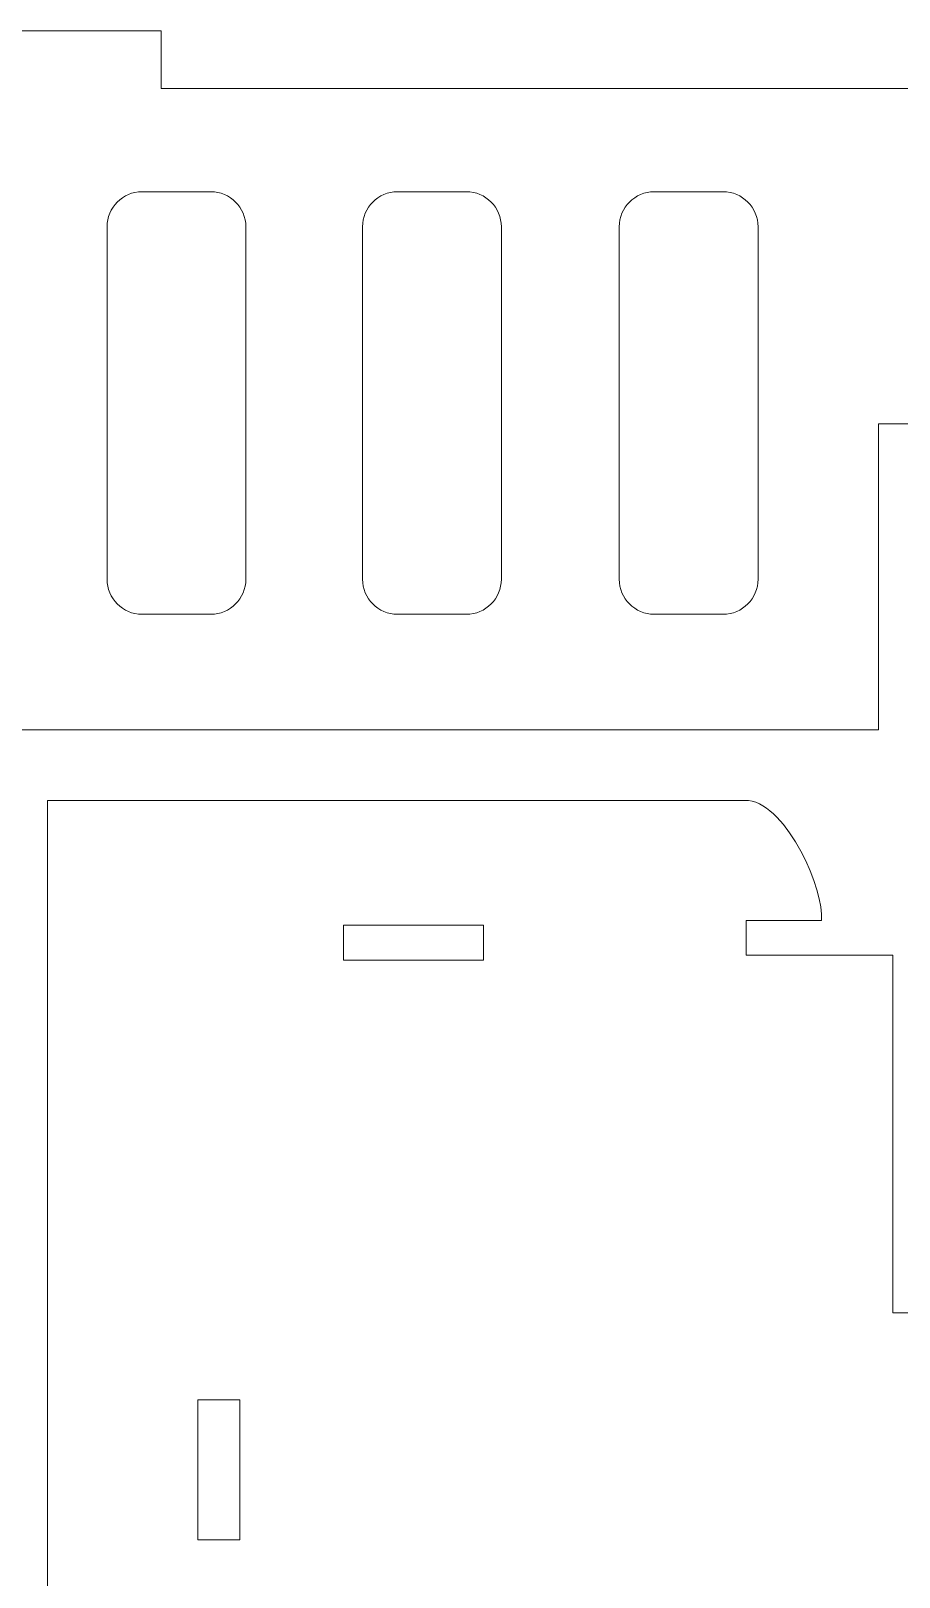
# Model space of a CAD drawing. Header units: millimetres. Extents: x -580 to 580, y -723 to 723.
# Drawn here: x 254.3 to 322.9, y 332.3 to 454.5 of the extents above; entities that cross this region are included whole.
import ezdxf

# ---------------------------------------------------------------- set-up
doc = ezdxf.new("R2010")
doc.units = ezdxf.units.MM
doc.header["$MEASUREMENT"] = 0
doc.layers.add('Camada 1', color=7, linetype='Continuous')

msp = doc.modelspace()

# ---------------------------------------------------------------- linework, layer by layer
at = {"layer": 'Camada 1', "color": 250, "lineweight": 9}
for points, knots in [([(336.7281, 399.2601), (336.7281, 399.2601), (324.0064, 399.2601), (324.0064, 399.2601), (324.0064, 399.2601), (324.0064, 399.2601), (324.0064, 423.453), (324.0064, 423.453), (324.0064, 423.453), (324.0064, 423.453), (321.2411, 423.453), (321.2411, 423.453), (321.2411, 423.453), (321.2411, 423.453), (321.2411, 399.2601), (321.2411, 399.2601), (321.2411, 399.2601), (321.2411, 399.2601), (219.4507, 399.2606), (219.4507, 399.2606), (219.4507, 399.2606), (219.4507, 399.2606), (219.4507, 395.5517), (219.4507, 395.5517), (219.4507, 395.5517), (219.4507, 395.5517), (216.1826, 395.5517), (216.1826, 395.5517), (216.1826, 395.5517), (216.1826, 395.5517), (216.1826, 390.3081), (216.1826, 390.3081), (216.1826, 390.3081), (216.1826, 390.3081), (209.5457, 390.3081), (209.5457, 390.3081), (209.5457, 390.3081), (209.5457, 390.3081), (209.5457, 395.5517), (209.5457, 395.5517), (209.5457, 395.5517), (209.5457, 395.5517), (206.2771, 395.5517), (206.2771, 395.5517), (206.2771, 395.5517), (206.2771, 395.5517), (206.2771, 399.2606), (206.2771, 399.2606), (206.2771, 399.2606), (206.2771, 399.2606), (113.2612, 399.2606), (113.2612, 399.2606), (113.2612, 399.2606), (113.2612, 399.2606), (113.2612, 395.5517), (113.2612, 395.5517), (113.2612, 395.5517), (113.2612, 395.5517), (109.9931, 395.5517), (109.9931, 395.5517), (109.9931, 395.5517), (109.9931, 395.5517), (109.9931, 390.3081), (109.9931, 390.3081), (109.9931, 390.3081), (109.9931, 390.3081), (103.3562, 390.3081), (103.3562, 390.3081), (103.3562, 390.3081), (103.3562, 390.3081), (103.3562, 395.5517), (103.3562, 395.5517), (103.3562, 395.5517), (103.3562, 395.5517), (100.0876, 395.5517), (100.0876, 395.5517), (100.0876, 395.5517), (100.0876, 395.5517), (100.0876, 399.2606), (100.0876, 399.2606), (100.0876, 399.2606), (100.0876, 399.2606), (99.4598, 399.2606), (99.4598, 399.2606), (99.4598, 399.2606), (99.4598, 399.2606), (99.4598, 423.453), (99.4598, 423.453), (99.4598, 423.453), (99.4598, 423.453), (96.6945, 423.453), (96.6945, 423.453), (96.6945, 423.453), (96.6945, 423.453), (96.6945, 399.2606), (96.6945, 399.2606), (96.6945, 399.2606), (96.6945, 399.2606), (87.9615, 399.2601), (87.9615, 399.2601), (87.9615, 399.2601), (87.9615, 399.2601), (87.9615, 449.9888), (87.9615, 449.9888), (87.9615, 449.9888), (87.9615, 449.9888), (150.6233, 449.9888), (150.6233, 449.9888), (150.6233, 449.9888), (150.6233, 449.9888), (150.6233, 454.5367), (150.6233, 454.5367), (150.6233, 454.5367), (150.6233, 454.5367), (172.7461, 454.5367), (172.7461, 454.5367), (172.7461, 454.5367), (172.7461, 454.5367), (172.7461, 449.9888), (172.7461, 449.9888), (172.7461, 449.9888), (172.7461, 449.9888), (242.433, 449.9888), (242.433, 449.9888), (242.433, 449.9888), (242.433, 449.9888), (242.433, 454.5367), (242.433, 454.5367), (242.433, 454.5367), (242.433, 454.5367), (264.5558, 454.5367), (264.5558, 454.5367), (264.5558, 454.5367), (264.5558, 454.5367), (264.5558, 449.9888), (264.5558, 449.9888), (264.5558, 449.9888), (264.5558, 449.9888), (336.7281, 449.9888), (336.7281, 449.9888), (336.7281, 449.9888), (336.7281, 449.9888), (336.7281, 399.2601), (336.7281, 399.2601), (336.7281, 399.2601), (336.7281, 399.2601), (336.7281, 399.2601), (336.7281, 399.2601)], [0, 0, 0, 0, 0.02631579, 0.02631579, 0.02631579, 0.02631579, 0.05263158, 0.05263158, 0.05263158, 0.05263158, 0.07894737, 0.07894737, 0.07894737, 0.07894737, 0.10526316, 0.10526316, 0.10526316, 0.10526316, 0.13157895, 0.13157895, 0.13157895, 0.13157895, 0.15789474, 0.15789474, 0.15789474, 0.15789474, 0.18421053, 0.18421053, 0.18421053, 0.18421053, 0.21052632, 0.21052632, 0.21052632, 0.21052632, 0.23684211, 0.23684211, 0.23684211, 0.23684211, 0.26315789, 0.26315789, 0.26315789, 0.26315789, 0.28947368, 0.28947368, 0.28947368, 0.28947368, 0.31578947, 0.31578947, 0.31578947, 0.31578947, 0.34210526, 0.34210526, 0.34210526, 0.34210526, 0.36842105, 0.36842105, 0.36842105, 0.36842105, 0.39473684, 0.39473684, 0.39473684, 0.39473684, 0.42105263, 0.42105263, 0.42105263, 0.42105263, 0.44736842, 0.44736842, 0.44736842, 0.44736842, 0.47368421, 0.47368421, 0.47368421, 0.47368421, 0.5, 0.5, 0.5, 0.5, 0.52631579, 0.52631579, 0.52631579, 0.52631579, 0.55263158, 0.55263158, 0.55263158, 0.55263158, 0.57894737, 0.57894737, 0.57894737, 0.57894737, 0.60526316, 0.60526316, 0.60526316, 0.60526316, 0.63157895, 0.63157895, 0.63157895, 0.63157895, 0.65789474, 0.65789474, 0.65789474, 0.65789474, 0.68421053, 0.68421053, 0.68421053, 0.68421053, 0.71052632, 0.71052632, 0.71052632, 0.71052632, 0.73684211, 0.73684211, 0.73684211, 0.73684211, 0.76315789, 0.76315789, 0.76315789, 0.76315789, 0.78947368, 0.78947368, 0.78947368, 0.78947368, 0.81578947, 0.81578947, 0.81578947, 0.81578947, 0.84210526, 0.84210526, 0.84210526, 0.84210526, 0.86842105, 0.86842105, 0.86842105, 0.86842105, 0.89473684, 0.89473684, 0.89473684, 0.89473684, 0.92105263, 0.92105263, 0.92105263, 0.92105263, 0.94736842, 0.94736842, 0.94736842, 0.94736842, 1, 1, 1, 1]), ([(255.5647, 393.6823), (255.5647, 393.6823), (310.9718, 393.6823), (310.9718, 393.6823), (310.9718, 393.6823), (310.9718, 393.6823), (311.2597, 393.6284), (311.2597, 393.6284), (311.2597, 393.6284), (311.2597, 393.6284), (311.5464, 393.5391), (311.5464, 393.5391), (311.5464, 393.5391), (311.5464, 393.5391), (311.8312, 393.4161), (311.8312, 393.4161), (311.8312, 393.4161), (311.8312, 393.4161), (312.1138, 393.2617), (312.1138, 393.2617), (312.1138, 393.2617), (312.1138, 393.2617), (312.3937, 393.0775), (312.3937, 393.0775), (312.3937, 393.0775), (312.3937, 393.0775), (312.6699, 392.8658), (312.6699, 392.8658), (312.6699, 392.8658), (312.6699, 392.8658), (312.9421, 392.6285), (312.9421, 392.6285), (312.9421, 392.6285), (312.9421, 392.6285), (313.2097, 392.3675), (313.2097, 392.3675), (313.2097, 392.3675), (313.2097, 392.3675), (313.7287, 391.7827), (313.7287, 391.7827), (313.7287, 391.7827), (313.7287, 391.7827), (314.2221, 391.1275), (314.2221, 391.1275), (314.2221, 391.1275), (314.2221, 391.1275), (314.6854, 390.4175), (314.6854, 390.4175), (314.6854, 390.4175), (314.6854, 390.4175), (315.114, 389.6688), (315.114, 389.6688), (315.114, 389.6688), (315.114, 389.6688), (315.503, 388.8975), (315.503, 388.8975), (315.503, 388.8975), (315.503, 388.8975), (315.8482, 388.1193), (315.8482, 388.1193), (315.8482, 388.1193), (315.8482, 388.1193), (316.1445, 387.3503), (316.1445, 387.3503), (316.1445, 387.3503), (316.1445, 387.3503), (316.3876, 386.6064), (316.3876, 386.6064), (316.3876, 386.6064), (316.3876, 386.6064), (316.5726, 385.9034), (316.5726, 385.9034), (316.5726, 385.9034), (316.5726, 385.9034), (316.6951, 385.2573), (316.6951, 385.2573), (316.6951, 385.2573), (316.6951, 385.2573), (316.7503, 384.6842), (316.7503, 384.6842), (316.7503, 384.6842), (316.7503, 384.6842), (316.7337, 384.1999), (316.7337, 384.1999), (316.7337, 384.1999), (316.7337, 384.1999), (310.7888, 384.1999), (310.7888, 384.1999), (310.7888, 384.1999), (310.7888, 384.1999), (310.7888, 381.4345), (310.7888, 381.4345), (310.7888, 381.4345), (310.7888, 381.4345), (322.3905, 381.4345), (322.3905, 381.4345), (322.3905, 381.4345), (322.3905, 381.4345), (322.3905, 353.1699), (322.3905, 353.1699), (322.3905, 353.1699), (322.3905, 353.1699), (325.1288, 353.1699), (325.1288, 353.1699), (325.1288, 353.1699), (325.1288, 353.1699), (325.1288, 331.047), (325.1288, 331.047), (325.1288, 331.047), (325.1288, 331.047), (322.3905, 331.047), (322.3905, 331.047), (322.3905, 331.047), (322.3905, 331.047), (322.3905, 270.7624), (322.3905, 270.7624), (322.3905, 270.7624), (322.3905, 270.7624), (325.1288, 270.7624), (325.1288, 270.7624), (325.1288, 270.7624), (325.1288, 270.7624), (325.1288, 248.6395), (325.1288, 248.6395), (325.1288, 248.6395), (325.1288, 248.6395), (322.3905, 248.6395), (322.3905, 248.6395), (322.3905, 248.6395), (322.3905, 248.6395), (322.3905, 219.058), (322.3905, 219.058), (322.3905, 219.058), (322.3905, 219.058), (325.5154, 219.058), (325.5154, 219.058), (325.5154, 219.058), (325.5154, 219.058), (325.5154, 221.8538), (325.5154, 221.8538), (325.5154, 221.8538), (325.5154, 221.8538), (347.6382, 221.8538), (347.6382, 221.8538), (347.6382, 221.8538), (347.6382, 221.8538), (347.6382, 219.058), (347.6382, 219.058), (347.6382, 219.058), (347.6382, 219.058), (418.992, 219.058), (418.992, 219.058), (418.992, 219.058), (418.992, 219.058), (418.992, 221.9185), (418.992, 221.9185), (418.992, 221.9185), (418.992, 221.9185), (441.1148, 221.9185), (441.1148, 221.9185), (441.1148, 221.9185), (441.1148, 221.9185), (441.1148, 219.058), (441.1148, 219.058), (441.1148, 219.058), (441.1148, 219.058), (491.8043, 219.058), (491.8043, 219.058), (491.8043, 219.058), (491.8043, 219.058), (491.8043, 210.2061), (491.8043, 210.2061), (491.8043, 210.2061), (491.8043, 210.2061), (494.5696, 210.2061), (494.5696, 210.2061), (494.5696, 210.2061), (494.5696, 210.2061), (494.5696, 219.058), (494.5696, 219.058), (494.5696, 219.058), (494.5696, 219.058), (501.4045, 219.058), (501.4045, 219.058), (501.4045, 219.058), (501.4045, 219.058), (501.4045, 158.5737), (501.4045, 158.5737), (501.4045, 158.5737), (501.4045, 158.5737), (255.5647, 158.5737), (255.5647, 158.5737), (255.5647, 158.5737), (255.5647, 158.5737), (255.5647, 393.6823), (255.5647, 393.6823), (255.5647, 393.6823), (255.5647, 393.6823), (255.5647, 393.6823), (255.5647, 393.6823)], [0, 0, 0, 0, 0.01960784, 0.01960784, 0.01960784, 0.01960784, 0.03921569, 0.03921569, 0.03921569, 0.03921569, 0.05882353, 0.05882353, 0.05882353, 0.05882353, 0.07843137, 0.07843137, 0.07843137, 0.07843137, 0.09803922, 0.09803922, 0.09803922, 0.09803922, 0.11764706, 0.11764706, 0.11764706, 0.11764706, 0.1372549, 0.1372549, 0.1372549, 0.1372549, 0.15686275, 0.15686275, 0.15686275, 0.15686275, 0.17647059, 0.17647059, 0.17647059, 0.17647059, 0.19607843, 0.19607843, 0.19607843, 0.19607843, 0.21568627, 0.21568627, 0.21568627, 0.21568627, 0.23529412, 0.23529412, 0.23529412, 0.23529412, 0.25490196, 0.25490196, 0.25490196, 0.25490196, 0.2745098, 0.2745098, 0.2745098, 0.2745098, 0.29411765, 0.29411765, 0.29411765, 0.29411765, 0.31372549, 0.31372549, 0.31372549, 0.31372549, 0.33333333, 0.33333333, 0.33333333, 0.33333333, 0.35294118, 0.35294118, 0.35294118, 0.35294118, 0.37254902, 0.37254902, 0.37254902, 0.37254902, 0.39215686, 0.39215686, 0.39215686, 0.39215686, 0.41176471, 0.41176471, 0.41176471, 0.41176471, 0.43137255, 0.43137255, 0.43137255, 0.43137255, 0.45098039, 0.45098039, 0.45098039, 0.45098039, 0.47058824, 0.47058824, 0.47058824, 0.47058824, 0.49019608, 0.49019608, 0.49019608, 0.49019608, 0.50980392, 0.50980392, 0.50980392, 0.50980392, 0.52941176, 0.52941176, 0.52941176, 0.52941176, 0.54901961, 0.54901961, 0.54901961, 0.54901961, 0.56862745, 0.56862745, 0.56862745, 0.56862745, 0.58823529, 0.58823529, 0.58823529, 0.58823529, 0.60784314, 0.60784314, 0.60784314, 0.60784314, 0.62745098, 0.62745098, 0.62745098, 0.62745098, 0.64705882, 0.64705882, 0.64705882, 0.64705882, 0.66666667, 0.66666667, 0.66666667, 0.66666667, 0.68627451, 0.68627451, 0.68627451, 0.68627451, 0.70588235, 0.70588235, 0.70588235, 0.70588235, 0.7254902, 0.7254902, 0.7254902, 0.7254902, 0.74509804, 0.74509804, 0.74509804, 0.74509804, 0.76470588, 0.76470588, 0.76470588, 0.76470588, 0.78431373, 0.78431373, 0.78431373, 0.78431373, 0.80392157, 0.80392157, 0.80392157, 0.80392157, 0.82352941, 0.82352941, 0.82352941, 0.82352941, 0.84313725, 0.84313725, 0.84313725, 0.84313725, 0.8627451, 0.8627451, 0.8627451, 0.8627451, 0.88235294, 0.88235294, 0.88235294, 0.88235294, 0.90196078, 0.90196078, 0.90196078, 0.90196078, 0.92156863, 0.92156863, 0.92156863, 0.92156863, 0.94117647, 0.94117647, 0.94117647, 0.94117647, 0.96078431, 0.96078431, 0.96078431, 0.96078431, 1, 1, 1, 1])]:
    msp.add_open_spline(points, degree=3, knots=knots, dxfattribs=at)
at = {"layer": 'Camada 1', "color": 240, "lineweight": 9}
for points, knots in [([(260.27, 439.0535), (260.27, 439.0535), (260.27, 411.1716), (260.27, 411.1716), (260.27, 411.1716), (260.27, 411.1716), (260.2843, 410.8899), (260.2843, 410.8899), (260.2843, 410.8899), (260.2843, 410.8899), (260.3264, 410.616), (260.3264, 410.616), (260.3264, 410.616), (260.3264, 410.616), (260.3948, 410.3515), (260.3948, 410.3515), (260.3948, 410.3515), (260.3948, 410.3515), (260.4882, 410.0978), (260.4882, 410.0978), (260.4882, 410.0978), (260.4882, 410.0978), (260.605, 409.8562), (260.605, 409.8562), (260.605, 409.8562), (260.605, 409.8562), (260.7439, 409.6281), (260.7439, 409.6281), (260.7439, 409.6281), (260.7439, 409.6281), (260.9035, 409.4151), (260.9035, 409.4151), (260.9035, 409.4151), (260.9035, 409.4151), (261.0823, 409.2185), (261.0823, 409.2185), (261.0823, 409.2185), (261.0823, 409.2185), (261.2789, 409.0397), (261.2789, 409.0397), (261.2789, 409.0397), (261.2789, 409.0397), (261.492, 408.8801), (261.492, 408.8801), (261.492, 408.8801), (261.492, 408.8801), (261.72, 408.7412), (261.72, 408.7412), (261.72, 408.7412), (261.72, 408.7412), (261.9616, 408.6244), (261.9616, 408.6244), (261.9616, 408.6244), (261.9616, 408.6244), (262.2154, 408.531), (262.2154, 408.531), (262.2154, 408.531), (262.2154, 408.531), (262.4798, 408.4626), (262.4798, 408.4626), (262.4798, 408.4626), (262.4798, 408.4626), (262.7537, 408.4205), (262.7537, 408.4205), (262.7537, 408.4205), (262.7537, 408.4205), (263.0354, 408.4062), (263.0354, 408.4062), (263.0354, 408.4062), (263.0354, 408.4062), (268.4798, 408.4062), (268.4798, 408.4062), (268.4798, 408.4062), (268.4798, 408.4062), (268.7615, 408.4205), (268.7615, 408.4205), (268.7615, 408.4205), (268.7615, 408.4205), (269.0353, 408.4626), (269.0353, 408.4626), (269.0353, 408.4626), (269.0353, 408.4626), (269.2997, 408.531), (269.2997, 408.531), (269.2997, 408.531), (269.2997, 408.531), (269.5535, 408.6244), (269.5535, 408.6244), (269.5535, 408.6244), (269.5535, 408.6244), (269.7951, 408.7412), (269.7951, 408.7412), (269.7951, 408.7412), (269.7951, 408.7412), (270.0232, 408.8801), (270.0232, 408.8801), (270.0232, 408.8801), (270.0232, 408.8801), (270.2362, 409.0397), (270.2362, 409.0397), (270.2362, 409.0397), (270.2362, 409.0397), (270.4328, 409.2185), (270.4328, 409.2185), (270.4328, 409.2185), (270.4328, 409.2185), (270.6116, 409.4151), (270.6116, 409.4151), (270.6116, 409.4151), (270.6116, 409.4151), (270.7712, 409.6281), (270.7712, 409.6281), (270.7712, 409.6281), (270.7712, 409.6281), (270.9101, 409.8562), (270.9101, 409.8562), (270.9101, 409.8562), (270.9101, 409.8562), (271.027, 410.0978), (271.027, 410.0978), (271.027, 410.0978), (271.027, 410.0978), (271.1203, 410.3515), (271.1203, 410.3515), (271.1203, 410.3515), (271.1203, 410.3515), (271.1887, 410.616), (271.1887, 410.616), (271.1887, 410.616), (271.1887, 410.616), (271.2308, 410.8899), (271.2308, 410.8899), (271.2308, 410.8899), (271.2308, 410.8899), (271.2452, 411.1716), (271.2452, 411.1716), (271.2452, 411.1716), (271.2452, 411.1716), (271.2452, 439.0535), (271.2452, 439.0535), (271.2452, 439.0535), (271.2452, 439.0535), (271.2308, 439.3352), (271.2308, 439.3352), (271.2308, 439.3352), (271.2308, 439.3352), (271.1887, 439.609), (271.1887, 439.609), (271.1887, 439.609), (271.1887, 439.609), (271.1203, 439.8734), (271.1203, 439.8734), (271.1203, 439.8734), (271.1203, 439.8734), (271.027, 440.1272), (271.027, 440.1272), (271.027, 440.1272), (271.027, 440.1272), (270.9101, 440.3688), (270.9101, 440.3688), (270.9101, 440.3688), (270.9101, 440.3688), (270.7712, 440.5968), (270.7712, 440.5968), (270.7712, 440.5968), (270.7712, 440.5968), (270.6116, 440.8099), (270.6116, 440.8099), (270.6116, 440.8099), (270.6116, 440.8099), (270.4328, 441.0065), (270.4328, 441.0065), (270.4328, 441.0065), (270.4328, 441.0065), (270.2362, 441.1853), (270.2362, 441.1853), (270.2362, 441.1853), (270.2362, 441.1853), (270.0232, 441.3449), (270.0232, 441.3449), (270.0232, 441.3449), (270.0232, 441.3449), (269.7951, 441.4838), (269.7951, 441.4838), (269.7951, 441.4838), (269.7951, 441.4838), (269.5535, 441.6006), (269.5535, 441.6006), (269.5535, 441.6006), (269.5535, 441.6006), (269.2997, 441.6939), (269.2997, 441.6939), (269.2997, 441.6939), (269.2997, 441.6939), (269.0353, 441.7623), (269.0353, 441.7623), (269.0353, 441.7623), (269.0353, 441.7623), (268.7615, 441.8045), (268.7615, 441.8045), (268.7615, 441.8045), (268.7615, 441.8045), (268.4798, 441.8188), (268.4798, 441.8188), (268.4798, 441.8188), (268.4798, 441.8188), (263.0354, 441.8188), (263.0354, 441.8188), (263.0354, 441.8188), (263.0354, 441.8188), (262.7537, 441.8045), (262.7537, 441.8045), (262.7537, 441.8045), (262.7537, 441.8045), (262.4798, 441.7623), (262.4798, 441.7623), (262.4798, 441.7623), (262.4798, 441.7623), (262.2154, 441.6939), (262.2154, 441.6939), (262.2154, 441.6939), (262.2154, 441.6939), (261.9616, 441.6006), (261.9616, 441.6006), (261.9616, 441.6006), (261.9616, 441.6006), (261.72, 441.4838), (261.72, 441.4838), (261.72, 441.4838), (261.72, 441.4838), (261.492, 441.3449), (261.492, 441.3449), (261.492, 441.3449), (261.492, 441.3449), (261.2789, 441.1853), (261.2789, 441.1853), (261.2789, 441.1853), (261.2789, 441.1853), (261.0823, 441.0065), (261.0823, 441.0065), (261.0823, 441.0065), (261.0823, 441.0065), (260.9035, 440.8099), (260.9035, 440.8099), (260.9035, 440.8099), (260.9035, 440.8099), (260.7439, 440.5968), (260.7439, 440.5968), (260.7439, 440.5968), (260.7439, 440.5968), (260.605, 440.3688), (260.605, 440.3688), (260.605, 440.3688), (260.605, 440.3688), (260.4882, 440.1272), (260.4882, 440.1272), (260.4882, 440.1272), (260.4882, 440.1272), (260.3948, 439.8734), (260.3948, 439.8734), (260.3948, 439.8734), (260.3948, 439.8734), (260.3264, 439.609), (260.3264, 439.609), (260.3264, 439.609), (260.3264, 439.609), (260.2843, 439.3352), (260.2843, 439.3352), (260.2843, 439.3352), (260.2843, 439.3352), (260.27, 439.0535), (260.27, 439.0535), (260.27, 439.0535), (260.27, 439.0535), (260.27, 439.0535), (260.27, 439.0535)], [0, 0, 0, 0, 0.01428571, 0.01428571, 0.01428571, 0.01428571, 0.02857143, 0.02857143, 0.02857143, 0.02857143, 0.04285714, 0.04285714, 0.04285714, 0.04285714, 0.05714286, 0.05714286, 0.05714286, 0.05714286, 0.07142857, 0.07142857, 0.07142857, 0.07142857, 0.08571429, 0.08571429, 0.08571429, 0.08571429, 0.1, 0.1, 0.1, 0.1, 0.11428571, 0.11428571, 0.11428571, 0.11428571, 0.12857143, 0.12857143, 0.12857143, 0.12857143, 0.14285714, 0.14285714, 0.14285714, 0.14285714, 0.15714286, 0.15714286, 0.15714286, 0.15714286, 0.17142857, 0.17142857, 0.17142857, 0.17142857, 0.18571429, 0.18571429, 0.18571429, 0.18571429, 0.2, 0.2, 0.2, 0.2, 0.21428571, 0.21428571, 0.21428571, 0.21428571, 0.22857143, 0.22857143, 0.22857143, 0.22857143, 0.24285714, 0.24285714, 0.24285714, 0.24285714, 0.25714286, 0.25714286, 0.25714286, 0.25714286, 0.27142857, 0.27142857, 0.27142857, 0.27142857, 0.28571429, 0.28571429, 0.28571429, 0.28571429, 0.3, 0.3, 0.3, 0.3, 0.31428571, 0.31428571, 0.31428571, 0.31428571, 0.32857143, 0.32857143, 0.32857143, 0.32857143, 0.34285714, 0.34285714, 0.34285714, 0.34285714, 0.35714286, 0.35714286, 0.35714286, 0.35714286, 0.37142857, 0.37142857, 0.37142857, 0.37142857, 0.38571429, 0.38571429, 0.38571429, 0.38571429, 0.4, 0.4, 0.4, 0.4, 0.41428571, 0.41428571, 0.41428571, 0.41428571, 0.42857143, 0.42857143, 0.42857143, 0.42857143, 0.44285714, 0.44285714, 0.44285714, 0.44285714, 0.45714286, 0.45714286, 0.45714286, 0.45714286, 0.47142857, 0.47142857, 0.47142857, 0.47142857, 0.48571429, 0.48571429, 0.48571429, 0.48571429, 0.5, 0.5, 0.5, 0.5, 0.51428571, 0.51428571, 0.51428571, 0.51428571, 0.52857143, 0.52857143, 0.52857143, 0.52857143, 0.54285714, 0.54285714, 0.54285714, 0.54285714, 0.55714286, 0.55714286, 0.55714286, 0.55714286, 0.57142857, 0.57142857, 0.57142857, 0.57142857, 0.58571429, 0.58571429, 0.58571429, 0.58571429, 0.6, 0.6, 0.6, 0.6, 0.61428571, 0.61428571, 0.61428571, 0.61428571, 0.62857143, 0.62857143, 0.62857143, 0.62857143, 0.64285714, 0.64285714, 0.64285714, 0.64285714, 0.65714286, 0.65714286, 0.65714286, 0.65714286, 0.67142857, 0.67142857, 0.67142857, 0.67142857, 0.68571429, 0.68571429, 0.68571429, 0.68571429, 0.7, 0.7, 0.7, 0.7, 0.71428571, 0.71428571, 0.71428571, 0.71428571, 0.72857143, 0.72857143, 0.72857143, 0.72857143, 0.74285714, 0.74285714, 0.74285714, 0.74285714, 0.75714286, 0.75714286, 0.75714286, 0.75714286, 0.77142857, 0.77142857, 0.77142857, 0.77142857, 0.78571429, 0.78571429, 0.78571429, 0.78571429, 0.8, 0.8, 0.8, 0.8, 0.81428571, 0.81428571, 0.81428571, 0.81428571, 0.82857143, 0.82857143, 0.82857143, 0.82857143, 0.84285714, 0.84285714, 0.84285714, 0.84285714, 0.85714286, 0.85714286, 0.85714286, 0.85714286, 0.87142857, 0.87142857, 0.87142857, 0.87142857, 0.88571429, 0.88571429, 0.88571429, 0.88571429, 0.9, 0.9, 0.9, 0.9, 0.91428571, 0.91428571, 0.91428571, 0.91428571, 0.92857143, 0.92857143, 0.92857143, 0.92857143, 0.94285714, 0.94285714, 0.94285714, 0.94285714, 0.95714286, 0.95714286, 0.95714286, 0.95714286, 0.97142857, 0.97142857, 0.97142857, 0.97142857, 1, 1, 1, 1]), ([(280.4643, 439.0535), (280.4643, 439.0535), (280.4643, 411.1716), (280.4643, 411.1716), (280.4643, 411.1716), (280.4643, 411.1716), (280.4786, 410.8899), (280.4786, 410.8899), (280.4786, 410.8899), (280.4786, 410.8899), (280.5206, 410.616), (280.5206, 410.616), (280.5206, 410.616), (280.5206, 410.616), (280.5891, 410.3515), (280.5891, 410.3515), (280.5891, 410.3515), (280.5891, 410.3515), (280.6824, 410.0978), (280.6824, 410.0978), (280.6824, 410.0978), (280.6824, 410.0978), (280.7993, 409.8562), (280.7993, 409.8562), (280.7993, 409.8562), (280.7993, 409.8562), (280.9381, 409.6281), (280.9381, 409.6281), (280.9381, 409.6281), (280.9381, 409.6281), (281.0977, 409.4151), (281.0977, 409.4151), (281.0977, 409.4151), (281.0977, 409.4151), (281.2766, 409.2185), (281.2766, 409.2185), (281.2766, 409.2185), (281.2766, 409.2185), (281.4732, 409.0397), (281.4732, 409.0397), (281.4732, 409.0397), (281.4732, 409.0397), (281.6862, 408.8801), (281.6862, 408.8801), (281.6862, 408.8801), (281.6862, 408.8801), (281.9143, 408.7412), (281.9143, 408.7412), (281.9143, 408.7412), (281.9143, 408.7412), (282.1559, 408.6244), (282.1559, 408.6244), (282.1559, 408.6244), (282.1559, 408.6244), (282.4096, 408.531), (282.4096, 408.531), (282.4096, 408.531), (282.4096, 408.531), (282.6741, 408.4626), (282.6741, 408.4626), (282.6741, 408.4626), (282.6741, 408.4626), (282.9479, 408.4205), (282.9479, 408.4205), (282.9479, 408.4205), (282.9479, 408.4205), (283.2296, 408.4062), (283.2296, 408.4062), (283.2296, 408.4062), (283.2296, 408.4062), (288.6741, 408.4062), (288.6741, 408.4062), (288.6741, 408.4062), (288.6741, 408.4062), (288.9558, 408.4205), (288.9558, 408.4205), (288.9558, 408.4205), (288.9558, 408.4205), (289.2295, 408.4626), (289.2295, 408.4626), (289.2295, 408.4626), (289.2295, 408.4626), (289.494, 408.531), (289.494, 408.531), (289.494, 408.531), (289.494, 408.531), (289.7478, 408.6244), (289.7478, 408.6244), (289.7478, 408.6244), (289.7478, 408.6244), (289.9894, 408.7412), (289.9894, 408.7412), (289.9894, 408.7412), (289.9894, 408.7412), (290.2174, 408.8801), (290.2174, 408.8801), (290.2174, 408.8801), (290.2174, 408.8801), (290.4304, 409.0397), (290.4304, 409.0397), (290.4304, 409.0397), (290.4304, 409.0397), (290.6271, 409.2185), (290.6271, 409.2185), (290.6271, 409.2185), (290.6271, 409.2185), (290.8059, 409.4151), (290.8059, 409.4151), (290.8059, 409.4151), (290.8059, 409.4151), (290.9654, 409.6281), (290.9654, 409.6281), (290.9654, 409.6281), (290.9654, 409.6281), (291.1044, 409.8562), (291.1044, 409.8562), (291.1044, 409.8562), (291.1044, 409.8562), (291.2212, 410.0978), (291.2212, 410.0978), (291.2212, 410.0978), (291.2212, 410.0978), (291.3144, 410.3515), (291.3144, 410.3515), (291.3144, 410.3515), (291.3144, 410.3515), (291.3829, 410.616), (291.3829, 410.616), (291.3829, 410.616), (291.3829, 410.616), (291.425, 410.8899), (291.425, 410.8899), (291.425, 410.8899), (291.425, 410.8899), (291.4394, 411.1716), (291.4394, 411.1716), (291.4394, 411.1716), (291.4394, 411.1716), (291.4394, 439.0535), (291.4394, 439.0535), (291.4394, 439.0535), (291.4394, 439.0535), (291.425, 439.3352), (291.425, 439.3352), (291.425, 439.3352), (291.425, 439.3352), (291.3829, 439.609), (291.3829, 439.609), (291.3829, 439.609), (291.3829, 439.609), (291.3144, 439.8734), (291.3144, 439.8734), (291.3144, 439.8734), (291.3144, 439.8734), (291.2212, 440.1272), (291.2212, 440.1272), (291.2212, 440.1272), (291.2212, 440.1272), (291.1044, 440.3688), (291.1044, 440.3688), (291.1044, 440.3688), (291.1044, 440.3688), (290.9654, 440.5968), (290.9654, 440.5968), (290.9654, 440.5968), (290.9654, 440.5968), (290.8059, 440.8099), (290.8059, 440.8099), (290.8059, 440.8099), (290.8059, 440.8099), (290.6271, 441.0065), (290.6271, 441.0065), (290.6271, 441.0065), (290.6271, 441.0065), (290.4304, 441.1853), (290.4304, 441.1853), (290.4304, 441.1853), (290.4304, 441.1853), (290.2174, 441.3449), (290.2174, 441.3449), (290.2174, 441.3449), (290.2174, 441.3449), (289.9894, 441.4838), (289.9894, 441.4838), (289.9894, 441.4838), (289.9894, 441.4838), (289.7478, 441.6006), (289.7478, 441.6006), (289.7478, 441.6006), (289.7478, 441.6006), (289.494, 441.6939), (289.494, 441.6939), (289.494, 441.6939), (289.494, 441.6939), (289.2295, 441.7623), (289.2295, 441.7623), (289.2295, 441.7623), (289.2295, 441.7623), (288.9558, 441.8045), (288.9558, 441.8045), (288.9558, 441.8045), (288.9558, 441.8045), (288.6741, 441.8188), (288.6741, 441.8188), (288.6741, 441.8188), (288.6741, 441.8188), (283.2296, 441.8188), (283.2296, 441.8188), (283.2296, 441.8188), (283.2296, 441.8188), (282.9479, 441.8045), (282.9479, 441.8045), (282.9479, 441.8045), (282.9479, 441.8045), (282.6741, 441.7623), (282.6741, 441.7623), (282.6741, 441.7623), (282.6741, 441.7623), (282.4096, 441.6939), (282.4096, 441.6939), (282.4096, 441.6939), (282.4096, 441.6939), (282.1559, 441.6006), (282.1559, 441.6006), (282.1559, 441.6006), (282.1559, 441.6006), (281.9143, 441.4838), (281.9143, 441.4838), (281.9143, 441.4838), (281.9143, 441.4838), (281.6862, 441.3449), (281.6862, 441.3449), (281.6862, 441.3449), (281.6862, 441.3449), (281.4732, 441.1853), (281.4732, 441.1853), (281.4732, 441.1853), (281.4732, 441.1853), (281.2766, 441.0065), (281.2766, 441.0065), (281.2766, 441.0065), (281.2766, 441.0065), (281.0977, 440.8099), (281.0977, 440.8099), (281.0977, 440.8099), (281.0977, 440.8099), (280.9381, 440.5968), (280.9381, 440.5968), (280.9381, 440.5968), (280.9381, 440.5968), (280.7993, 440.3688), (280.7993, 440.3688), (280.7993, 440.3688), (280.7993, 440.3688), (280.6824, 440.1272), (280.6824, 440.1272), (280.6824, 440.1272), (280.6824, 440.1272), (280.5891, 439.8734), (280.5891, 439.8734), (280.5891, 439.8734), (280.5891, 439.8734), (280.5206, 439.609), (280.5206, 439.609), (280.5206, 439.609), (280.5206, 439.609), (280.4786, 439.3352), (280.4786, 439.3352), (280.4786, 439.3352), (280.4786, 439.3352), (280.4643, 439.0535), (280.4643, 439.0535), (280.4643, 439.0535), (280.4643, 439.0535), (280.4643, 439.0535), (280.4643, 439.0535)], [0, 0, 0, 0, 0.01428571, 0.01428571, 0.01428571, 0.01428571, 0.02857143, 0.02857143, 0.02857143, 0.02857143, 0.04285714, 0.04285714, 0.04285714, 0.04285714, 0.05714286, 0.05714286, 0.05714286, 0.05714286, 0.07142857, 0.07142857, 0.07142857, 0.07142857, 0.08571429, 0.08571429, 0.08571429, 0.08571429, 0.1, 0.1, 0.1, 0.1, 0.11428571, 0.11428571, 0.11428571, 0.11428571, 0.12857143, 0.12857143, 0.12857143, 0.12857143, 0.14285714, 0.14285714, 0.14285714, 0.14285714, 0.15714286, 0.15714286, 0.15714286, 0.15714286, 0.17142857, 0.17142857, 0.17142857, 0.17142857, 0.18571429, 0.18571429, 0.18571429, 0.18571429, 0.2, 0.2, 0.2, 0.2, 0.21428571, 0.21428571, 0.21428571, 0.21428571, 0.22857143, 0.22857143, 0.22857143, 0.22857143, 0.24285714, 0.24285714, 0.24285714, 0.24285714, 0.25714286, 0.25714286, 0.25714286, 0.25714286, 0.27142857, 0.27142857, 0.27142857, 0.27142857, 0.28571429, 0.28571429, 0.28571429, 0.28571429, 0.3, 0.3, 0.3, 0.3, 0.31428571, 0.31428571, 0.31428571, 0.31428571, 0.32857143, 0.32857143, 0.32857143, 0.32857143, 0.34285714, 0.34285714, 0.34285714, 0.34285714, 0.35714286, 0.35714286, 0.35714286, 0.35714286, 0.37142857, 0.37142857, 0.37142857, 0.37142857, 0.38571429, 0.38571429, 0.38571429, 0.38571429, 0.4, 0.4, 0.4, 0.4, 0.41428571, 0.41428571, 0.41428571, 0.41428571, 0.42857143, 0.42857143, 0.42857143, 0.42857143, 0.44285714, 0.44285714, 0.44285714, 0.44285714, 0.45714286, 0.45714286, 0.45714286, 0.45714286, 0.47142857, 0.47142857, 0.47142857, 0.47142857, 0.48571429, 0.48571429, 0.48571429, 0.48571429, 0.5, 0.5, 0.5, 0.5, 0.51428571, 0.51428571, 0.51428571, 0.51428571, 0.52857143, 0.52857143, 0.52857143, 0.52857143, 0.54285714, 0.54285714, 0.54285714, 0.54285714, 0.55714286, 0.55714286, 0.55714286, 0.55714286, 0.57142857, 0.57142857, 0.57142857, 0.57142857, 0.58571429, 0.58571429, 0.58571429, 0.58571429, 0.6, 0.6, 0.6, 0.6, 0.61428571, 0.61428571, 0.61428571, 0.61428571, 0.62857143, 0.62857143, 0.62857143, 0.62857143, 0.64285714, 0.64285714, 0.64285714, 0.64285714, 0.65714286, 0.65714286, 0.65714286, 0.65714286, 0.67142857, 0.67142857, 0.67142857, 0.67142857, 0.68571429, 0.68571429, 0.68571429, 0.68571429, 0.7, 0.7, 0.7, 0.7, 0.71428571, 0.71428571, 0.71428571, 0.71428571, 0.72857143, 0.72857143, 0.72857143, 0.72857143, 0.74285714, 0.74285714, 0.74285714, 0.74285714, 0.75714286, 0.75714286, 0.75714286, 0.75714286, 0.77142857, 0.77142857, 0.77142857, 0.77142857, 0.78571429, 0.78571429, 0.78571429, 0.78571429, 0.8, 0.8, 0.8, 0.8, 0.81428571, 0.81428571, 0.81428571, 0.81428571, 0.82857143, 0.82857143, 0.82857143, 0.82857143, 0.84285714, 0.84285714, 0.84285714, 0.84285714, 0.85714286, 0.85714286, 0.85714286, 0.85714286, 0.87142857, 0.87142857, 0.87142857, 0.87142857, 0.88571429, 0.88571429, 0.88571429, 0.88571429, 0.9, 0.9, 0.9, 0.9, 0.91428571, 0.91428571, 0.91428571, 0.91428571, 0.92857143, 0.92857143, 0.92857143, 0.92857143, 0.94285714, 0.94285714, 0.94285714, 0.94285714, 0.95714286, 0.95714286, 0.95714286, 0.95714286, 0.97142857, 0.97142857, 0.97142857, 0.97142857, 1, 1, 1, 1]), ([(300.7559, 439.0535), (300.7559, 439.0535), (300.7559, 411.1716), (300.7559, 411.1716), (300.7559, 411.1716), (300.7559, 411.1716), (300.7702, 410.8899), (300.7702, 410.8899), (300.7702, 410.8899), (300.7702, 410.8899), (300.8123, 410.616), (300.8123, 410.616), (300.8123, 410.616), (300.8123, 410.616), (300.8807, 410.3515), (300.8807, 410.3515), (300.8807, 410.3515), (300.8807, 410.3515), (300.9741, 410.0978), (300.9741, 410.0978), (300.9741, 410.0978), (300.9741, 410.0978), (301.0909, 409.8562), (301.0909, 409.8562), (301.0909, 409.8562), (301.0909, 409.8562), (301.2298, 409.6281), (301.2298, 409.6281), (301.2298, 409.6281), (301.2298, 409.6281), (301.3893, 409.4151), (301.3893, 409.4151), (301.3893, 409.4151), (301.3893, 409.4151), (301.5682, 409.2185), (301.5682, 409.2185), (301.5682, 409.2185), (301.5682, 409.2185), (301.7648, 409.0397), (301.7648, 409.0397), (301.7648, 409.0397), (301.7648, 409.0397), (301.9779, 408.8801), (301.9779, 408.8801), (301.9779, 408.8801), (301.9779, 408.8801), (302.2059, 408.7412), (302.2059, 408.7412), (302.2059, 408.7412), (302.2059, 408.7412), (302.4475, 408.6244), (302.4475, 408.6244), (302.4475, 408.6244), (302.4475, 408.6244), (302.7012, 408.531), (302.7012, 408.531), (302.7012, 408.531), (302.7012, 408.531), (302.9657, 408.4626), (302.9657, 408.4626), (302.9657, 408.4626), (302.9657, 408.4626), (303.2395, 408.4205), (303.2395, 408.4205), (303.2395, 408.4205), (303.2395, 408.4205), (303.5212, 408.4062), (303.5212, 408.4062), (303.5212, 408.4062), (303.5212, 408.4062), (308.9657, 408.4062), (308.9657, 408.4062), (308.9657, 408.4062), (308.9657, 408.4062), (309.2474, 408.4205), (309.2474, 408.4205), (309.2474, 408.4205), (309.2474, 408.4205), (309.5211, 408.4626), (309.5211, 408.4626), (309.5211, 408.4626), (309.5211, 408.4626), (309.7856, 408.531), (309.7856, 408.531), (309.7856, 408.531), (309.7856, 408.531), (310.0394, 408.6244), (310.0394, 408.6244), (310.0394, 408.6244), (310.0394, 408.6244), (310.281, 408.7412), (310.281, 408.7412), (310.281, 408.7412), (310.281, 408.7412), (310.509, 408.8801), (310.509, 408.8801), (310.509, 408.8801), (310.509, 408.8801), (310.722, 409.0397), (310.722, 409.0397), (310.722, 409.0397), (310.722, 409.0397), (310.9186, 409.2185), (310.9186, 409.2185), (310.9186, 409.2185), (310.9186, 409.2185), (311.0975, 409.4151), (311.0975, 409.4151), (311.0975, 409.4151), (311.0975, 409.4151), (311.257, 409.6281), (311.257, 409.6281), (311.257, 409.6281), (311.257, 409.6281), (311.3959, 409.8562), (311.3959, 409.8562), (311.3959, 409.8562), (311.3959, 409.8562), (311.5128, 410.0978), (311.5128, 410.0978), (311.5128, 410.0978), (311.5128, 410.0978), (311.6061, 410.3515), (311.6061, 410.3515), (311.6061, 410.3515), (311.6061, 410.3515), (311.6745, 410.616), (311.6745, 410.616), (311.6745, 410.616), (311.6745, 410.616), (311.7166, 410.8899), (311.7166, 410.8899), (311.7166, 410.8899), (311.7166, 410.8899), (311.731, 411.1716), (311.731, 411.1716), (311.731, 411.1716), (311.731, 411.1716), (311.731, 439.0535), (311.731, 439.0535), (311.731, 439.0535), (311.731, 439.0535), (311.7166, 439.3352), (311.7166, 439.3352), (311.7166, 439.3352), (311.7166, 439.3352), (311.6745, 439.609), (311.6745, 439.609), (311.6745, 439.609), (311.6745, 439.609), (311.6061, 439.8734), (311.6061, 439.8734), (311.6061, 439.8734), (311.6061, 439.8734), (311.5128, 440.1272), (311.5128, 440.1272), (311.5128, 440.1272), (311.5128, 440.1272), (311.3959, 440.3688), (311.3959, 440.3688), (311.3959, 440.3688), (311.3959, 440.3688), (311.257, 440.5968), (311.257, 440.5968), (311.257, 440.5968), (311.257, 440.5968), (311.0975, 440.8099), (311.0975, 440.8099), (311.0975, 440.8099), (311.0975, 440.8099), (310.9186, 441.0065), (310.9186, 441.0065), (310.9186, 441.0065), (310.9186, 441.0065), (310.722, 441.1853), (310.722, 441.1853), (310.722, 441.1853), (310.722, 441.1853), (310.509, 441.3449), (310.509, 441.3449), (310.509, 441.3449), (310.509, 441.3449), (310.281, 441.4838), (310.281, 441.4838), (310.281, 441.4838), (310.281, 441.4838), (310.0394, 441.6006), (310.0394, 441.6006), (310.0394, 441.6006), (310.0394, 441.6006), (309.7856, 441.6939), (309.7856, 441.6939), (309.7856, 441.6939), (309.7856, 441.6939), (309.5211, 441.7623), (309.5211, 441.7623), (309.5211, 441.7623), (309.5211, 441.7623), (309.2474, 441.8045), (309.2474, 441.8045), (309.2474, 441.8045), (309.2474, 441.8045), (308.9657, 441.8188), (308.9657, 441.8188), (308.9657, 441.8188), (308.9657, 441.8188), (303.5212, 441.8188), (303.5212, 441.8188), (303.5212, 441.8188), (303.5212, 441.8188), (303.2395, 441.8045), (303.2395, 441.8045), (303.2395, 441.8045), (303.2395, 441.8045), (302.9657, 441.7623), (302.9657, 441.7623), (302.9657, 441.7623), (302.9657, 441.7623), (302.7012, 441.6939), (302.7012, 441.6939), (302.7012, 441.6939), (302.7012, 441.6939), (302.4475, 441.6006), (302.4475, 441.6006), (302.4475, 441.6006), (302.4475, 441.6006), (302.2059, 441.4838), (302.2059, 441.4838), (302.2059, 441.4838), (302.2059, 441.4838), (301.9779, 441.3449), (301.9779, 441.3449), (301.9779, 441.3449), (301.9779, 441.3449), (301.7648, 441.1853), (301.7648, 441.1853), (301.7648, 441.1853), (301.7648, 441.1853), (301.5682, 441.0065), (301.5682, 441.0065), (301.5682, 441.0065), (301.5682, 441.0065), (301.3893, 440.8099), (301.3893, 440.8099), (301.3893, 440.8099), (301.3893, 440.8099), (301.2298, 440.5968), (301.2298, 440.5968), (301.2298, 440.5968), (301.2298, 440.5968), (301.0909, 440.3688), (301.0909, 440.3688), (301.0909, 440.3688), (301.0909, 440.3688), (300.9741, 440.1272), (300.9741, 440.1272), (300.9741, 440.1272), (300.9741, 440.1272), (300.8807, 439.8734), (300.8807, 439.8734), (300.8807, 439.8734), (300.8807, 439.8734), (300.8123, 439.609), (300.8123, 439.609), (300.8123, 439.609), (300.8123, 439.609), (300.7702, 439.3352), (300.7702, 439.3352), (300.7702, 439.3352), (300.7702, 439.3352), (300.7559, 439.0535), (300.7559, 439.0535), (300.7559, 439.0535), (300.7559, 439.0535), (300.7559, 439.0535), (300.7559, 439.0535)], [0, 0, 0, 0, 0.01428571, 0.01428571, 0.01428571, 0.01428571, 0.02857143, 0.02857143, 0.02857143, 0.02857143, 0.04285714, 0.04285714, 0.04285714, 0.04285714, 0.05714286, 0.05714286, 0.05714286, 0.05714286, 0.07142857, 0.07142857, 0.07142857, 0.07142857, 0.08571429, 0.08571429, 0.08571429, 0.08571429, 0.1, 0.1, 0.1, 0.1, 0.11428571, 0.11428571, 0.11428571, 0.11428571, 0.12857143, 0.12857143, 0.12857143, 0.12857143, 0.14285714, 0.14285714, 0.14285714, 0.14285714, 0.15714286, 0.15714286, 0.15714286, 0.15714286, 0.17142857, 0.17142857, 0.17142857, 0.17142857, 0.18571429, 0.18571429, 0.18571429, 0.18571429, 0.2, 0.2, 0.2, 0.2, 0.21428571, 0.21428571, 0.21428571, 0.21428571, 0.22857143, 0.22857143, 0.22857143, 0.22857143, 0.24285714, 0.24285714, 0.24285714, 0.24285714, 0.25714286, 0.25714286, 0.25714286, 0.25714286, 0.27142857, 0.27142857, 0.27142857, 0.27142857, 0.28571429, 0.28571429, 0.28571429, 0.28571429, 0.3, 0.3, 0.3, 0.3, 0.31428571, 0.31428571, 0.31428571, 0.31428571, 0.32857143, 0.32857143, 0.32857143, 0.32857143, 0.34285714, 0.34285714, 0.34285714, 0.34285714, 0.35714286, 0.35714286, 0.35714286, 0.35714286, 0.37142857, 0.37142857, 0.37142857, 0.37142857, 0.38571429, 0.38571429, 0.38571429, 0.38571429, 0.4, 0.4, 0.4, 0.4, 0.41428571, 0.41428571, 0.41428571, 0.41428571, 0.42857143, 0.42857143, 0.42857143, 0.42857143, 0.44285714, 0.44285714, 0.44285714, 0.44285714, 0.45714286, 0.45714286, 0.45714286, 0.45714286, 0.47142857, 0.47142857, 0.47142857, 0.47142857, 0.48571429, 0.48571429, 0.48571429, 0.48571429, 0.5, 0.5, 0.5, 0.5, 0.51428571, 0.51428571, 0.51428571, 0.51428571, 0.52857143, 0.52857143, 0.52857143, 0.52857143, 0.54285714, 0.54285714, 0.54285714, 0.54285714, 0.55714286, 0.55714286, 0.55714286, 0.55714286, 0.57142857, 0.57142857, 0.57142857, 0.57142857, 0.58571429, 0.58571429, 0.58571429, 0.58571429, 0.6, 0.6, 0.6, 0.6, 0.61428571, 0.61428571, 0.61428571, 0.61428571, 0.62857143, 0.62857143, 0.62857143, 0.62857143, 0.64285714, 0.64285714, 0.64285714, 0.64285714, 0.65714286, 0.65714286, 0.65714286, 0.65714286, 0.67142857, 0.67142857, 0.67142857, 0.67142857, 0.68571429, 0.68571429, 0.68571429, 0.68571429, 0.7, 0.7, 0.7, 0.7, 0.71428571, 0.71428571, 0.71428571, 0.71428571, 0.72857143, 0.72857143, 0.72857143, 0.72857143, 0.74285714, 0.74285714, 0.74285714, 0.74285714, 0.75714286, 0.75714286, 0.75714286, 0.75714286, 0.77142857, 0.77142857, 0.77142857, 0.77142857, 0.78571429, 0.78571429, 0.78571429, 0.78571429, 0.8, 0.8, 0.8, 0.8, 0.81428571, 0.81428571, 0.81428571, 0.81428571, 0.82857143, 0.82857143, 0.82857143, 0.82857143, 0.84285714, 0.84285714, 0.84285714, 0.84285714, 0.85714286, 0.85714286, 0.85714286, 0.85714286, 0.87142857, 0.87142857, 0.87142857, 0.87142857, 0.88571429, 0.88571429, 0.88571429, 0.88571429, 0.9, 0.9, 0.9, 0.9, 0.91428571, 0.91428571, 0.91428571, 0.91428571, 0.92857143, 0.92857143, 0.92857143, 0.92857143, 0.94285714, 0.94285714, 0.94285714, 0.94285714, 0.95714286, 0.95714286, 0.95714286, 0.95714286, 0.97142857, 0.97142857, 0.97142857, 0.97142857, 1, 1, 1, 1]), ([(290.0171, 381.049), (290.0171, 381.049), (290.0171, 383.8144), (290.0171, 383.8144), (290.0171, 383.8144), (290.0171, 383.8144), (278.9557, 383.8144), (278.9557, 383.8144), (278.9557, 383.8144), (278.9557, 383.8144), (278.9557, 381.049), (278.9557, 381.049), (278.9557, 381.049), (278.9557, 381.049), (290.0171, 381.049), (290.0171, 381.049), (290.0171, 381.049), (290.0171, 381.049), (290.0171, 381.049), (290.0171, 381.049)], [0, 0, 0, 0, 0.16666667, 0.16666667, 0.16666667, 0.16666667, 0.33333333, 0.33333333, 0.33333333, 0.33333333, 0.5, 0.5, 0.5, 0.5, 0.66666667, 0.66666667, 0.66666667, 0.66666667, 1, 1, 1, 1]), ([(270.7741, 335.2106), (270.7741, 335.2106), (267.4557, 335.2106), (267.4557, 335.2106), (267.4557, 335.2106), (267.4557, 335.2106), (267.4557, 346.272), (267.4557, 346.272), (267.4557, 346.272), (267.4557, 346.272), (270.7741, 346.272), (270.7741, 346.272), (270.7741, 346.272), (270.7741, 346.272), (270.7741, 335.2106), (270.7741, 335.2106), (270.7741, 335.2106), (270.7741, 335.2106), (270.7741, 335.2106), (270.7741, 335.2106)], [0, 0, 0, 0, 0.16666667, 0.16666667, 0.16666667, 0.16666667, 0.33333333, 0.33333333, 0.33333333, 0.33333333, 0.5, 0.5, 0.5, 0.5, 0.66666667, 0.66666667, 0.66666667, 0.66666667, 1, 1, 1, 1])]:
    msp.add_open_spline(points, degree=3, knots=knots, dxfattribs=at)

doc.saveas('drawing.dxf')
